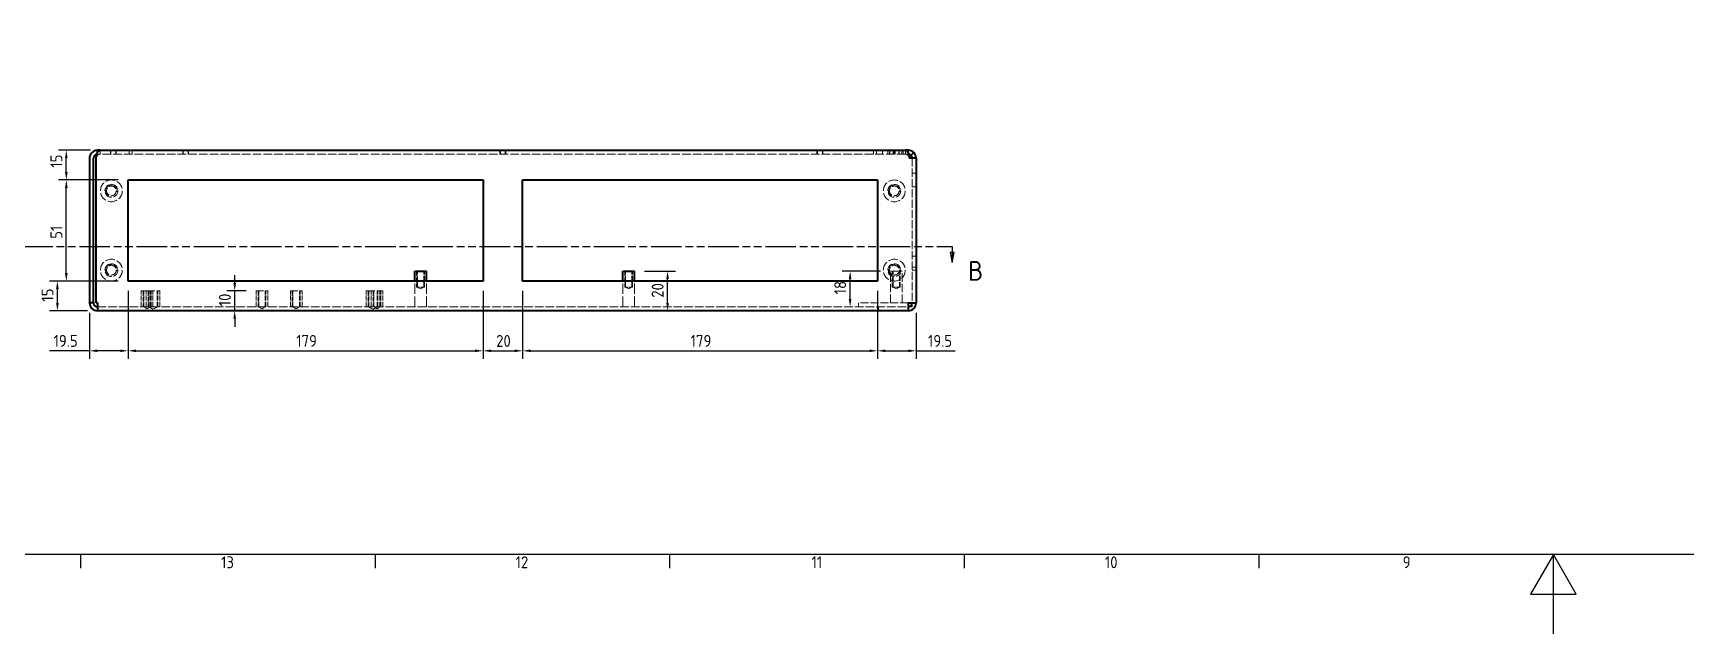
# Model space of a CAD drawing. Header units: millimetres. Extents: x 0 to 2378, y 0 to 1682.
# Drawn here: x 422 to 1256, y 0 to 303 of the extents above; entities that cross this region are included whole.
import ezdxf

# ---------------------------------------------------------------- set-up
doc = ezdxf.new("R2010")
doc.units = ezdxf.units.MM
doc.header["$LTSCALE"] = 2
for name, pattern in [('CHAIN', [0.3543, 0.2362, -0.0295, 0.0591, -0.0295]), ('DASHED', [0.2067, 0.1654, -0.0413]), ('DOUBLE_DASH_CHAIN', [1.2403, 0.6614, -0.0827, 0.1654, -0.0827, 0.1654, -0.0827])]:
    doc.linetypes.add(name, pattern=pattern)
doc.layers.get('0').update_dxf_attribs({"color": 3, "lineweight": 25})
for name, color, linetype, lineweight in [('가려진 것(ISO)', 2, 'DASHED', 18), ('가시적인 것(ISO)', 3, 'Continuous', 40), ('경계(ISO)', 7, 'Continuous', 25), ('단면선(ISO)', 7, 'CHAIN', 25), ('치수(ISO)', 2, 'Continuous', 25)]:
    doc.layers.add(name, color=color, linetype=linetype, lineweight=lineweight)
doc.styles.add('문자 텍스트_PSTEK_POSCO', font='isocp.shx')
doc.styles.add('부품번호텍스트_PSTEK_POSCO', font='isocp.shx')
doc.styles.add('치수 텍스트_PSTEK_POSCO', font='isocp.shx')
doc.dimstyles.new('치수_PSTEK_POSCO', dxfattribs={"dimscale": 2, "dimtxt": 3, "dimasz": 2, "dimexe": 2, "dimexo": 2.5, "dimgap": 1, "dimtad": 1, "dimrnd": 1e-08, "dimdsep": 46, "dimtxsty": '치수 텍스트_PSTEK_POSCO', "dimcen": 0.09, "dimdle": 10, "dimclrd": 7, "dimclre": 7, "dimclrt": 2, "dimadec": 1, "dimazin": 2, "dimtfac": 1, "dimtmove": 0, "dimatfit": 3, "dimfxl": 0, "dimtolj": 1, "dimlwd": -1, "dimlwe": -1, "dimarcsym": 0})

# ---------------------------------------------------------------- blocks, each defined once
blk = doc.blocks.new('경계 Default Border')
at = {"layer": '경계(ISO)'}
for p, q in [((222.94, 20), (222.94, 16.6)), ((297.25, 20), (297.25, 16.6)), ((371.56, 20), (371.56, 16.6)), ((445.88, 20), (445.88, 16.6)), ((520.19, 20), (520.19, 16.6))]:
    blk.add_line(p, q, dxfattribs=at)
at = {"layer": '경계(ISO)', "flags": 128}
for points in [[(20, 20), (20, 821), (1169, 821), (1169, 20), (20, 20)], [(594.5, 0), (594.5, 20), (588.73, 10), (600.27, 10), (594.5, 20)]]:
    blk.add_lwpolyline(points, dxfattribs=at)
at = {"layer": '경계(ISO)', "color": 2, "char_height": 3, "attachment_point": 7, "style": '문자 텍스트_PSTEK_POSCO'}
for s, insert in [('13', (258.41, 16.57)), ('12', (332.72, 16.57)), ('11', (407.37, 16.6)), ('10', (481.35, 16.57)), ('9', (556.49, 16.57))]:
    blk.add_mtext(s, dxfattribs=dict(at, insert=insert))
blk = doc.blocks.new('2dTransSection1')
at = {"layer": '단면선(ISO)', "linetype": 'Continuous'}
for p, q in [((207.76, 96.16), (208.26, 93.66)), ((208.76, 96.16), (207.76, 96.16)), ((208.26, 97.66), (212.09, 97.66)), ((208.26, 97.66), (208.26, 96.16)), ((208.26, 96.16), (208.26, 93.66)), ((208.26, 93.66), (208.76, 96.16)), ((438.98, 97.66), (442.82, 97.66)), ((442.32, 96.16), (442.82, 93.66)), ((443.32, 96.16), (442.32, 96.16)), ((442.82, 97.66), (442.82, 96.16)), ((442.82, 96.16), (442.82, 93.66)), ((442.82, 93.66), (443.32, 96.16))]:
    blk.add_line(p, q, dxfattribs=at)
at = {"layer": '단면선(ISO)', "linetype": 'DOUBLE_DASH_CHAIN', "ltscale": 5.81331}
blk.add_line((208.26, 97.66), (442.82, 97.66), dxfattribs=at)
at = {"layer": '단면선(ISO)', "linetype": 'Continuous', "flags": 128}
for points in [[(207.76, 96.16), (208.26, 93.66), (208.76, 96.16), (207.76, 96.16)], [(442.32, 96.16), (442.82, 93.66), (443.32, 96.16), (442.32, 96.16)]]:
    blk.add_lwpolyline(points, dxfattribs=at)
at = {"layer": '단면선(ISO)'}
for points in [[(207.76, 96.16), (208.26, 93.66), (208.76, 96.16), (207.76, 96.16)], [(442.32, 96.16), (442.82, 93.66), (443.32, 96.16), (442.32, 96.16)]]:
    blk.add_solid(points, dxfattribs=at)
at = {"layer": '단면선(ISO)', "char_height": 5, "attachment_point": 7, "style": '부품번호텍스트_PSTEK_POSCO'}
for insert in [(200.83, 89.05), (446.84, 89.05)]:
    blk.add_mtext('B', dxfattribs=dict(at, insert=insert))
blk = doc.blocks.new('*D62')
at = {"layer": 'Defpoints', "color": 0, "transparency": 16777216}
for p in [(469.97, 177.96), (450.47, 166.96), (469.97, 142.79)]:
    blk.add_point(p, dxfattribs=at)
at = {"layer": '치수(ISO)', "color": 7, "transparency": 16777216}
for p, q in [((469.97, 172.96), (469.97, 138.79)), ((450.47, 161.96), (450.47, 138.79)), ((450.47, 142.79), (430.29, 142.79)), ((465.97, 142.79), (454.47, 142.79))]:
    blk.add_line(p, q, dxfattribs=at)
for points in [[(454.47, 143.46), (454.47, 142.13), (450.47, 142.79)], [(465.97, 143.46), (465.97, 142.13), (469.97, 142.79)]]:
    blk.add_solid(points, dxfattribs=at)
at = {"layer": '치수(ISO)', "color": 2, "transparency": 16777216, "insert": (432.29, 147.79), "char_height": 6, "attachment_point": 4, "style": '치수 텍스트_PSTEK_POSCO'}
blk.add_mtext('\\A1;19.5', dxfattribs=at)
blk = doc.blocks.new('*D63')
at = {"layer": 'Defpoints', "color": 0, "transparency": 16777216}
for p in [(469.97, 177.96), (648.97, 177.96), (648.97, 142.79)]:
    blk.add_point(p, dxfattribs=at)
at = {"layer": '치수(ISO)', "color": 7, "transparency": 16777216}
for p, q in [((469.97, 172.96), (469.97, 138.79)), ((648.97, 172.96), (648.97, 138.79)), ((473.97, 142.79), (644.97, 142.79))]:
    blk.add_line(p, q, dxfattribs=at)
for points in [[(473.97, 143.46), (473.97, 142.13), (469.97, 142.79)], [(644.97, 143.46), (644.97, 142.13), (648.97, 142.79)]]:
    blk.add_solid(points, dxfattribs=at)
at = {"layer": '치수(ISO)', "color": 2, "transparency": 16777216, "insert": (554.73, 147.79), "char_height": 6, "attachment_point": 4, "style": '치수 텍스트_PSTEK_POSCO'}
blk.add_mtext('\\A1;179', dxfattribs=at)
blk = doc.blocks.new('*D64')
at = {"layer": 'Defpoints', "color": 0, "transparency": 16777216}
for p in [(648.97, 177.96), (668.97, 177.96), (668.97, 142.79)]:
    blk.add_point(p, dxfattribs=at)
at = {"layer": '치수(ISO)', "color": 7, "transparency": 16777216}
for p, q in [((648.97, 172.96), (648.97, 138.79)), ((668.97, 172.96), (668.97, 138.79)), ((652.97, 142.79), (664.97, 142.79))]:
    blk.add_line(p, q, dxfattribs=at)
for points in [[(652.97, 143.46), (652.97, 142.13), (648.97, 142.79)], [(664.97, 143.46), (664.97, 142.13), (668.97, 142.79)]]:
    blk.add_solid(points, dxfattribs=at)
at = {"layer": '치수(ISO)', "color": 2, "transparency": 16777216, "insert": (655.61, 147.79), "char_height": 6, "attachment_point": 4, "style": '치수 텍스트_PSTEK_POSCO'}
blk.add_mtext('\\A1;20', dxfattribs=at)
blk = doc.blocks.new('*D65')
at = {"layer": 'Defpoints', "color": 0, "transparency": 16777216}
for p in [(668.97, 177.96), (847.97, 177.96), (847.97, 142.79)]:
    blk.add_point(p, dxfattribs=at)
at = {"layer": '치수(ISO)', "color": 7, "transparency": 16777216}
for p, q in [((668.97, 172.96), (668.97, 138.79)), ((847.97, 172.96), (847.97, 138.79)), ((672.97, 142.79), (843.97, 142.79))]:
    blk.add_line(p, q, dxfattribs=at)
for points in [[(672.97, 143.46), (672.97, 142.13), (668.97, 142.79)], [(843.97, 143.46), (843.97, 142.13), (847.97, 142.79)]]:
    blk.add_solid(points, dxfattribs=at)
at = {"layer": '치수(ISO)', "color": 2, "transparency": 16777216, "insert": (753.73, 147.79), "char_height": 6, "attachment_point": 4, "style": '치수 텍스트_PSTEK_POSCO'}
blk.add_mtext('\\A1;179', dxfattribs=at)
blk = doc.blocks.new('*D66')
at = {"layer": 'Defpoints', "color": 0, "transparency": 16777216}
for p in [(847.97, 177.96), (867.47, 166.96), (867.47, 142.79)]:
    blk.add_point(p, dxfattribs=at)
at = {"layer": '치수(ISO)', "color": 7, "transparency": 16777216}
for p, q in [((847.97, 172.96), (847.97, 138.79)), ((867.47, 161.96), (867.47, 138.79)), ((851.97, 142.79), (863.47, 142.79)), ((867.47, 142.79), (887.14, 142.79))]:
    blk.add_line(p, q, dxfattribs=at)
for points in [[(851.97, 143.46), (851.97, 142.13), (847.97, 142.79)], [(863.47, 143.46), (863.47, 142.13), (867.47, 142.79)]]:
    blk.add_solid(points, dxfattribs=at)
at = {"layer": '치수(ISO)', "color": 2, "transparency": 16777216, "insert": (873.47, 147.79), "char_height": 6, "attachment_point": 4, "style": '치수 텍스트_PSTEK_POSCO'}
blk.add_mtext('\\A1;19.5', dxfattribs=at)
blk = doc.blocks.new('*D67')
at = {"layer": 'Defpoints', "color": 0, "transparency": 16777216}
for p in [(434.24, 177.96), (469.97, 177.96), (454.47, 162.96)]:
    blk.add_point(p, dxfattribs=at)
at = {"layer": '치수(ISO)', "color": 7, "transparency": 16777216}
for p, q in [((464.97, 177.96), (430.24, 177.96)), ((434.24, 166.96), (434.24, 173.96)), ((449.47, 162.96), (430.24, 162.96))]:
    blk.add_line(p, q, dxfattribs=at)
for points in [[(433.58, 173.96), (434.91, 173.96), (434.24, 177.96)], [(433.58, 166.96), (434.91, 166.96), (434.24, 162.96)]]:
    blk.add_solid(points, dxfattribs=at)
at = {"layer": '치수(ISO)', "color": 2, "transparency": 16777216, "insert": (429.24, 167.62), "char_height": 6, "attachment_point": 4, "rotation": 90, "style": '치수 텍스트_PSTEK_POSCO'}
blk.add_mtext('\\A1;15', dxfattribs=at)
blk = doc.blocks.new('*D68')
at = {"layer": 'Defpoints', "color": 0, "transparency": 16777216}
for p in [(438.74, 228.96), (469.97, 228.96), (469.97, 177.96)]:
    blk.add_point(p, dxfattribs=at)
at = {"layer": '치수(ISO)', "color": 7, "transparency": 16777216}
for p, q in [((464.97, 228.96), (434.74, 228.96)), ((438.74, 181.96), (438.74, 224.96)), ((464.97, 177.96), (434.74, 177.96))]:
    blk.add_line(p, q, dxfattribs=at)
for points in [[(438.08, 224.96), (439.41, 224.96), (438.74, 228.96)], [(438.08, 181.96), (439.41, 181.96), (438.74, 177.96)]]:
    blk.add_solid(points, dxfattribs=at)
at = {"layer": '치수(ISO)', "color": 2, "transparency": 16777216, "insert": (433.74, 199.28), "char_height": 6, "attachment_point": 4, "rotation": 90, "style": '치수 텍스트_PSTEK_POSCO'}
blk.add_mtext('\\A1;51', dxfattribs=at)
blk = doc.blocks.new('*D69')
at = {"layer": 'Defpoints', "color": 0, "transparency": 16777216}
for p in [(438.74, 243.96), (455.88, 243.96), (469.97, 228.96)]:
    blk.add_point(p, dxfattribs=at)
at = {"layer": '치수(ISO)', "color": 7, "transparency": 16777216}
for p, q in [((450.88, 243.96), (434.74, 243.96)), ((438.74, 232.96), (438.74, 239.96)), ((464.97, 228.96), (434.74, 228.96))]:
    blk.add_line(p, q, dxfattribs=at)
for points in [[(438.08, 239.96), (439.41, 239.96), (438.74, 243.96)], [(438.08, 232.96), (439.41, 232.96), (438.74, 228.96)]]:
    blk.add_solid(points, dxfattribs=at)
at = {"layer": '치수(ISO)', "color": 2, "transparency": 16777216, "insert": (433.74, 235.16), "char_height": 6, "attachment_point": 4, "rotation": 90, "style": '치수 텍스트_PSTEK_POSCO'}
blk.add_mtext('\\A1;15', dxfattribs=at)
blk = doc.blocks.new('*D96')
at = {"layer": 'Defpoints', "color": 0, "transparency": 16777216}
for p in [(725.42, 182.96), (742.08, 182.96), (742.08, 162.96)]:
    blk.add_point(p, dxfattribs=at)
at = {"layer": '치수(ISO)', "color": 7, "transparency": 16777216}
for p, q in [((730.42, 182.96), (746.08, 182.96)), ((742.08, 166.96), (742.08, 178.96))]:
    blk.add_line(p, q, dxfattribs=at)
for points in [[(741.41, 178.96), (742.75, 178.96), (742.08, 182.96)], [(741.41, 166.96), (742.75, 166.96), (742.08, 162.96)]]:
    blk.add_solid(points, dxfattribs=at)
at = {"layer": '치수(ISO)', "color": 2, "transparency": 16777216, "insert": (737.08, 169.58), "char_height": 6, "attachment_point": 4, "rotation": 90, "style": '치수 텍스트_PSTEK_POSCO'}
blk.add_mtext('\\A1;20', dxfattribs=at)
blk = doc.blocks.new('*D97')
at = {"layer": 'Defpoints', "color": 0, "transparency": 16777216}
for p in [(523.7, 172.96), (534.52, 172.96), (523.7, 162.96)]:
    blk.add_point(p, dxfattribs=at)
at = {"layer": '치수(ISO)', "color": 7, "transparency": 16777216}
for p, q in [((523.7, 176.96), (523.7, 180.96)), ((529.52, 172.96), (519.7, 172.96)), ((523.7, 162.96), (523.7, 172.96)), ((523.7, 158.96), (523.7, 154.96))]:
    blk.add_line(p, q, dxfattribs=at)
for points in [[(523.03, 176.96), (524.37, 176.96), (523.7, 172.96)], [(523.03, 158.96), (524.37, 158.96), (523.7, 162.96)]]:
    blk.add_solid(points, dxfattribs=at)
at = {"layer": '치수(ISO)', "color": 2, "transparency": 16777216, "insert": (518.7, 165.26), "char_height": 6, "attachment_point": 4, "rotation": 90, "style": '치수 텍스트_PSTEK_POSCO'}
blk.add_mtext('\\A1;10', dxfattribs=at)
blk = doc.blocks.new('*D98')
at = {"layer": 'Defpoints', "color": 0, "transparency": 16777216}
for p in [(834.18, 182.96), (854.52, 182.96), (838.47, 164.96)]:
    blk.add_point(p, dxfattribs=at)
at = {"layer": '치수(ISO)', "color": 7, "transparency": 16777216}
for p, q in [((849.52, 182.96), (830.18, 182.96)), ((834.18, 168.96), (834.18, 178.96))]:
    blk.add_line(p, q, dxfattribs=at)
for points in [[(833.51, 178.96), (834.84, 178.96), (834.18, 182.96)], [(833.51, 168.96), (834.84, 168.96), (834.18, 164.96)]]:
    blk.add_solid(points, dxfattribs=at)
at = {"layer": '치수(ISO)', "color": 2, "transparency": 16777216, "insert": (829.18, 171.26), "char_height": 6, "attachment_point": 4, "rotation": 90, "style": '치수 텍스트_PSTEK_POSCO'}
blk.add_mtext('\\A1;18', dxfattribs=at)

msp = doc.modelspace()

# ---------------------------------------------------------------- linework, layer by layer
at = {"layer": '가려진 것(ISO)', "ltscale": 0.788851}
for p, q in [((454.47, 241.963), (454.47, 242.791)), ((863.47, 241.963), (863.47, 242.791))]:
    msp.add_line(p, q, dxfattribs=at)
at = {"layer": '가려진 것(ISO)', "ltscale": 1.904597}
for p, q in [((454.47, 241.963), (455.884, 241.963)), ((455.884, 241.963), (455.884, 243.963)), ((460.97, 243.963), (460.97, 241.963)), ((461.241, 241.963), (461.241, 243.963)), ((463.7, 241.963), (463.7, 243.963)), ((463.97, 241.963), (463.97, 243.963)), ((470.47, 241.963), (470.47, 243.963)), ((471.884, 241.963), (471.884, 243.963)), ((497.47, 243.963), (497.47, 241.963)), ((497.741, 241.963), (497.741, 243.963)), ((500.2, 241.963), (500.2, 243.963)), ((500.47, 241.963), (500.47, 243.963)), ((657.47, 243.963), (657.47, 241.963)), ((657.741, 241.963), (657.741, 243.963)), ((660.2, 241.963), (660.2, 243.963)), ((660.47, 241.963), (660.47, 243.963)), ((817.47, 243.963), (817.47, 241.963)), ((817.741, 241.963), (817.741, 243.963)), ((820.2, 241.963), (820.2, 243.963)), ((820.47, 241.963), (820.47, 243.963)), ((846.056, 241.963), (846.056, 243.963)), ((847.47, 243.963), (847.47, 241.963)), ((850.47, 243.963), (850.47, 241.963)), ((853.22, 241.963), (853.22, 243.963)), ((853.97, 243.963), (853.97, 241.963)), ((854.241, 241.963), (854.241, 243.963)), ((855.97, 243.963), (855.97, 241.963)), ((856.241, 241.963), (856.241, 243.963)), ((856.7, 241.963), (856.7, 243.963)), ((856.97, 241.963), (856.97, 243.963)), ((858.7, 241.963), (858.7, 243.963)), ((858.97, 241.963), (858.97, 243.963)), ((860.22, 241.963), (860.22, 243.963)), ((860.97, 241.963), (860.97, 243.963)), ((862.056, 241.963), (862.056, 243.963)), ((862.056, 241.963), (863.47, 241.963)), ((865.47, 232.463), (867.47, 232.463)), ((865.47, 225.463), (867.47, 225.463)), ((865.47, 190.463), (867.47, 190.463)), ((865.47, 184.963), (867.47, 184.963)), ((865.47, 183.463), (867.47, 183.463)), ((838.47, 164.963), (838.47, 166.963)), ((865.47, 166.963), (865.47, 164.963)), ((848.47, 164.963), (848.47, 162.963)), ((865.47, 164.963), (863.47, 164.963))]:
    msp.add_line(p, q, dxfattribs=at)
at = {"layer": '가려진 것(ISO)', "ltscale": 13.100196}
msp.add_line((862.056, 241.963), (455.884, 241.963), dxfattribs=at)
at = {"layer": '가려진 것(ISO)', "ltscale": 12.613173}
msp.add_line((865.47, 239.963), (865.47, 166.963), dxfattribs=at)
at = {"layer": '가려진 것(ISO)', "ltscale": 15.72327}
for p, q in [((614.52, 164.963), (614.52, 177.963)), ((620.42, 164.963), (620.42, 177.963)), ((719.52, 164.963), (719.52, 177.963)), ((725.42, 164.963), (725.42, 177.963))]:
    msp.add_line(p, q, dxfattribs=at)
at = {"layer": '가려진 것(ISO)', "ltscale": 7.618686}
for p, q in [((615.47, 182.963), (615.47, 174.963)), ((615.849, 174.963), (615.849, 182.963)), ((619.091, 174.963), (619.091, 182.963)), ((619.47, 174.963), (619.47, 182.963)), ((720.47, 182.963), (720.47, 174.963)), ((720.849, 174.963), (720.849, 182.963)), ((724.091, 174.963), (724.091, 182.963)), ((724.47, 174.963), (724.47, 182.963)), ((855.47, 182.963), (855.47, 174.963)), ((855.849, 174.963), (855.849, 182.963)), ((859.091, 174.963), (859.091, 182.963)), ((859.47, 174.963), (859.47, 182.963)), ((476.52, 164.963), (476.52, 172.963)), ((477.47, 172.963), (477.47, 164.963)), ((477.849, 164.963), (477.849, 172.963)), ((479.02, 164.963), (479.02, 172.963)), ((479.97, 172.963), (479.97, 164.963)), ((480.403, 164.963), (480.403, 172.963)), ((481.091, 164.963), (481.091, 172.963)), ((481.47, 164.963), (481.47, 172.963)), ((482.42, 164.963), (482.42, 172.963)), ((484.537, 164.963), (484.537, 172.963)), ((484.97, 164.963), (484.97, 172.963)), ((485.92, 164.963), (485.92, 172.963)), ((534.52, 164.963), (534.52, 172.963)), ((535.47, 172.963), (535.47, 164.963)), ((535.849, 164.963), (535.849, 172.963)), ((539.091, 164.963), (539.091, 172.963)), ((539.47, 164.963), (539.47, 172.963)), ((540.42, 164.963), (540.42, 172.963)), ((551.77, 164.963), (551.77, 172.963)), ((552.72, 172.963), (552.72, 164.963)), ((553.099, 164.963), (553.099, 172.963)), ((556.341, 164.963), (556.341, 172.963)), ((556.72, 164.963), (556.72, 172.963)), ((557.67, 164.963), (557.67, 172.963)), ((590.02, 164.963), (590.02, 172.963)), ((590.97, 172.963), (590.97, 164.963)), ((591.403, 164.963), (591.403, 172.963)), ((592.52, 164.963), (592.52, 172.963)), ((593.47, 172.963), (593.47, 164.963)), ((593.849, 164.963), (593.849, 172.963)), ((595.537, 164.963), (595.537, 172.963)), ((595.97, 164.963), (595.97, 172.963)), ((596.92, 164.963), (596.92, 172.963)), ((597.091, 164.963), (597.091, 172.963)), ((597.47, 164.963), (597.47, 172.963)), ((598.42, 164.963), (598.42, 172.963))]:
    msp.add_line(p, q, dxfattribs=at)
at = {"layer": '가려진 것(ISO)', "ltscale": 11.209118}
for p, q in [((854.52, 182.963), (860.42, 182.963)), ((534.52, 172.963), (540.42, 172.963)), ((551.77, 172.963), (557.67, 172.963))]:
    msp.add_line(p, q, dxfattribs=at)
at = {"layer": '가려진 것(ISO)', "ltscale": 12.901145}
for p, q in [((854.52, 166.963), (854.52, 182.963)), ((860.42, 166.963), (860.42, 182.963))]:
    msp.add_line(p, q, dxfattribs=at)
at = {"layer": '가려진 것(ISO)', "ltscale": 3.982702}
msp.add_line((476.52, 172.963), (479.02, 172.963), dxfattribs=at)
at = {"layer": '가려진 것(ISO)', "ltscale": 13.108968}
for p, q in [((479.02, 172.963), (485.92, 172.963)), ((590.02, 172.963), (596.92, 172.963))]:
    msp.add_line(p, q, dxfattribs=at)
at = {"layer": '가려진 것(ISO)', "ltscale": 2.969341}
msp.add_line((596.92, 172.963), (598.42, 172.963), dxfattribs=at)
at = {"layer": '가려진 것(ISO)', "ltscale": 5.983681}
for p, q in [((619.47, 174.963), (615.47, 174.963)), ((724.47, 174.963), (720.47, 174.963)), ((859.47, 174.963), (855.47, 174.963))]:
    msp.add_line(p, q, dxfattribs=at)
at = {"layer": '가려진 것(ISO)', "ltscale": 1.800898}
for p, q in [((617.47, 173.989), (615.849, 174.963)), ((617.47, 173.989), (619.091, 174.963)), ((722.47, 173.989), (720.849, 174.963)), ((722.47, 173.989), (724.091, 174.963)), ((857.47, 173.989), (855.849, 174.963)), ((857.47, 173.989), (859.091, 174.963)), ((479.47, 163.989), (477.849, 164.963)), ((479.47, 163.989), (481.091, 164.963)), ((537.47, 163.989), (535.849, 164.963)), ((537.47, 163.989), (539.091, 164.963)), ((554.72, 163.989), (553.099, 164.963)), ((554.72, 163.989), (556.341, 164.963)), ((595.47, 163.989), (593.849, 164.963)), ((595.47, 163.989), (597.091, 164.963))]:
    msp.add_line(p, q, dxfattribs=at)
at = {"layer": '가려진 것(ISO)', "ltscale": 12.094824}
msp.add_line((863.47, 166.963), (838.47, 166.963), dxfattribs=at)
at = {"layer": '가려진 것(ISO)', "ltscale": 13.017849}
msp.add_line((454.47, 164.963), (863.47, 164.963), dxfattribs=at)
at = {"layer": '가려진 것(ISO)', "ltscale": 2.296422}
for p, q in [((482.47, 163.721), (480.403, 164.963)), ((482.47, 163.721), (484.537, 164.963)), ((593.47, 163.721), (591.403, 164.963)), ((593.47, 163.721), (595.537, 164.963))]:
    msp.add_line(p, q, dxfattribs=at)
at = {"layer": '가려진 것(ISO)', "ltscale": 13.932237}
for centre in [(461.47, 223.463), (856.47, 223.463), (461.47, 183.463), (856.47, 183.463)]:
    msp.add_circle(centre, 5.5, dxfattribs=at)
at = {"layer": '가려진 것(ISO)', "ltscale": 12.349028}
for centre in [(461.47, 223.463), (856.47, 223.463), (461.47, 183.463), (856.47, 183.463)]:
    msp.add_circle(centre, 3.25, dxfattribs=at)
at = {"layer": '가려진 것(ISO)', "ltscale": 12.45542}
for centre in [(461.47, 223.463), (856.47, 223.463), (461.47, 183.463), (856.47, 183.463)]:
    msp.add_circle(centre, 2.458, dxfattribs=at)
at = {"layer": '가려진 것(ISO)', "ltscale": 3.638059}
for centre, start, end in [((455.884, 239.963), 90, 180), ((862.056, 239.963), 0, 90)]:
    msp.add_arc(centre, 2, start, end, dxfattribs=at)
at = {"layer": '가려진 것(ISO)', "ltscale": 0.439225}
for centre, start, end in [((454.47, 239.963), 90, 99.365539), ((863.47, 239.963), 80.634461, 90)]:
    msp.add_arc(centre, 2, start, end, dxfattribs=at)
at = {"layer": '가려진 것(ISO)', "ltscale": 11.399102}
for centre in [(461.47, 223.463), (856.47, 223.463), (461.47, 183.463), (856.47, 183.463)]:
    msp.add_arc(centre, 3, 350, 260, dxfattribs=at)
at = {"layer": '가시적인 것(ISO)'}
for p, q in [((455.884, 243.963), (454.47, 243.963)), ((454.47, 242.791), (454.47, 243.963)), ((455.884, 243.963), (862.056, 243.963)), ((863.47, 243.963), (862.056, 243.963)), ((863.47, 242.791), (863.47, 243.963)), ((450.47, 239.963), (450.47, 166.963)), ((452.47, 166.963), (452.47, 239.963)), ((453.884, 166.963), (453.884, 239.963)), ((867.47, 239.963), (864.056, 239.963)), ((867.47, 239.963), (867.47, 166.963)), ((469.97, 228.963), (648.97, 228.963)), ((469.97, 177.963), (469.97, 228.963)), ((648.97, 228.963), (648.97, 177.963)), ((668.97, 228.963), (847.97, 228.963)), ((668.97, 177.963), (668.97, 228.963)), ((847.97, 228.963), (847.97, 177.963)), ((648.97, 177.963), (469.97, 177.963)), ((614.52, 182.963), (620.42, 182.963)), ((614.52, 177.963), (614.52, 182.963)), ((620.42, 177.963), (620.42, 182.963)), ((847.97, 177.963), (668.97, 177.963)), ((719.52, 182.963), (725.42, 182.963)), ((719.52, 177.963), (719.52, 182.963)), ((725.42, 177.963), (725.42, 182.963)), ((452.47, 166.963), (450.47, 166.963)), ((454.47, 166.963), (453.884, 166.963)), ((454.47, 166.963), (454.47, 162.963)), ((863.47, 166.963), (867.47, 166.963)), ((863.47, 166.963), (863.47, 162.963)), ((863.47, 162.963), (454.47, 162.963))]:
    msp.add_line(p, q, dxfattribs=at)
for centre, radius, start, end in [((454.47, 239.963), 2, 99.365539, 180), ((863.47, 239.963), 2, 45, 80.634461), ((863.47, 239.963), 4, 0, 45), ((863.47, 239.963), 2, 0, 45), ((454.47, 166.963), 4, 180, 270), ((454.47, 166.963), 2, 180, 270), ((863.47, 166.963), 2, 270, 0), ((863.47, 166.963), 4, 270, 0)]:
    msp.add_arc(centre, radius, start, end, dxfattribs=at)
for points, knots in [([(454.47, 243.963), (453.215, 243.963), (451.976, 243.333), (451.237, 242.319), (450.743, 241.64), (450.47, 240.803), (450.47, 239.963)], [-1.5707963, -1.5707963, -1.5707963, -1.5707963, -0.629655, -0.629655, -0.629655, 0, 0, 0, 0]), ([(453.884, 239.963), (453.884, 241.218), (454.2, 242.457), (454.707, 243.196), (455.046, 243.69), (455.465, 243.963), (455.884, 243.963)], [0, 0, 0, 0, 0.9411413, 0.9411413, 0.9411413, 1.5707963, 1.5707963, 1.5707963, 1.5707963]), ([(862.056, 243.963), (862.683, 243.963), (863.303, 243.333), (863.673, 242.319), (863.92, 241.64), (864.056, 240.803), (864.056, 239.963)], [-1.5707963, -1.5707963, -1.5707963, -1.5707963, -0.629655, -0.629655, -0.629655, 0, 0, 0, 0]), ([(864.884, 241.377), (865.12, 241.613), (865.356, 241.849), (865.827, 242.32), (866.063, 242.556), (866.299, 242.791)], [0, 0, 0, 0, 0.1, 0.1, 0.2, 0.2, 0.2, 0.2])]:
    msp.add_open_spline(points, degree=3, knots=knots, dxfattribs=at)
msp.add_open_spline([(866.299, 242.791), (865.558, 243.532), (864.517, 243.963), (863.47, 243.963)], degree=3, dxfattribs=at)

# ---------------------------------------------------------------- block references
at = {"xscale": 2, "yscale": 2, "zscale": 2}
msp.add_blockref('경계 Default Border', (0, 0), dxfattribs=at)
at = {"layer": '단면선(ISO)', "xscale": 2, "yscale": 2, "zscale": 2}
msp.add_blockref('2dTransSection1', (0, 0), dxfattribs=at)

# ---------------------------------------------------------------- dimensions: what is measured, and where the dimension line sits
at = {"layer": '치수(ISO)', "color": 7}
for base, p1, p2, angle, override, picture, middle in [((438.744, 243.963), (469.97, 228.963), (455.884, 243.963), 90, {"dimdec": 2, "dimtp": 0, "dimtm": 0, "dimtdec": 2, "dimtofl": 0, "dimatfit": 1}, '*D69', (438.744, 237.983)), ((438.744, 228.963), (469.97, 177.963), (469.97, 228.963), 90, {"dimdec": 2, "dimtp": 0, "dimtm": 0, "dimtdec": 2, "dimtofl": 0, "dimatfit": 1}, '*D68', (438.744, 201.983)), ((434.244, 177.963), (454.47, 162.963), (469.97, 177.963), 90, {"dimdec": 2, "dimtp": 0, "dimtm": 0, "dimtdec": 2, "dimtofl": 0, "dimatfit": 1}, '*D67', (434.244, 170.443)), ((469.97, 142.792), (450.47, 166.963), (469.97, 177.963), 180, {"dimdec": 2, "dimtp": 0, "dimtm": 0, "dimtdec": 2, "dimtofl": 0, "dimatfit": 2}, '*D62', (438.122, 142.792)), ((648.97, 142.792), (469.97, 177.963), (648.97, 177.963), 180, {"dimdec": 2, "dimtp": 0, "dimtm": 0, "dimtdec": 2, "dimtofl": 0, "dimatfit": 1}, '*D63', (559.74, 142.792)), ((523.699, 172.963), (523.699, 162.963), (534.52, 172.963), 90, {"dimdec": 2, "dimse1": 1, "dimtp": 0, "dimtm": 0, "dimtdec": 2, "dimtofl": 1, "dimatfit": 1}, '*D97', (523.699, 167.963)), ((668.97, 142.792), (648.97, 177.963), (668.97, 177.963), 180, {"dimdec": 2, "dimtp": 0, "dimtm": 0, "dimtdec": 2, "dimtofl": 0, "dimatfit": 1}, '*D64', (658.99, 142.792)), ((847.97, 142.792), (668.97, 177.963), (847.97, 177.963), 180, {"dimdec": 2, "dimtp": 0, "dimtm": 0, "dimtdec": 2, "dimtofl": 0, "dimatfit": 1}, '*D65', (758.74, 142.792)), ((742.079, 182.963), (742.079, 162.963), (725.42, 182.963), 90, {"dimdec": 2, "dimse1": 1, "dimtp": 0, "dimtm": 0, "dimtdec": 2, "dimtofl": 0, "dimatfit": 1}, '*D96', (742.079, 172.963)), ((834.177, 182.963), (838.47, 164.963), (854.52, 182.963), 90, {"dimdec": 2, "dimse1": 1, "dimtp": 0, "dimtm": 0, "dimtdec": 2, "dimtofl": 0, "dimatfit": 1}, '*D98', (834.177, 173.963)), ((867.47, 142.792), (847.97, 177.963), (867.47, 166.963), 180, {"dimdec": 2, "dimtp": 0, "dimtm": 0, "dimtdec": 2, "dimtofl": 0, "dimatfit": 2}, '*D66', (879.305, 142.792))]:
    dim = msp.add_linear_dim(base=base, p1=p1, p2=p2, angle=angle, dimstyle='치수_PSTEK_POSCO', override=override, dxfattribs=at)
    dim.commit()
    dim.dimension.update_dxf_attribs({"geometry": picture, "text_midpoint": middle, "dimtype": 160})

doc.saveas('drawing.dxf')
